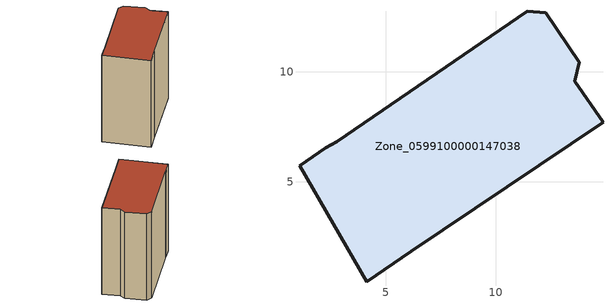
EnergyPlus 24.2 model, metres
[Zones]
Zone_0599100000147038
 floor ground (C_G): 4.15,0.47 1.1,5.73 2.29,6.54 2.79,6.82 11.43,12.74 12.27,12.66 13.79,10.43 13.59,9.57 14.86,7.7 6.18,1.86 z0
 wall outside (C_F): 14.86,7.7 13.59,9.57 13.79,10.43 12.27,12.66 11.43,12.74 2.79,6.82 2.29,6.54 1.1,5.73 4.15,0.47 6.18,1.86 14.86,7.7 z0:11.71
 roof outside (C_R): 4.15,0.47 6.18,1.86 14.86,7.7 13.59,9.57 13.79,10.43 12.27,12.66 11.43,12.74 2.79,6.82 2.29,6.54 1.1,5.73 z11.71
[BUILDING]
Pand.0599100000147038: North Axis=0; Terrain=City; Loads Convergence Tolerance Value=0.04; Temperature Convergence Tolerance Value=0.4; Solar Distribution=FullExterior; Maximum Number of Warmup Days=25; Minimum Number of Warmup Days=1
[Site:Location]
Rotterdam.The.Hague.AP_ZH_NLD Design_Conditions: Latitude=51.96; Longitude=4.45; Time Zone=1; Elevation=-4.5
[SITE:GROUNDTEMPERATURE:BUILDINGSURFACE]
18, 18, 18, 18, 18, 18, 18, 18, 18, 18, 18, 18
[MATERIAL] Thermal Absorptance=0.9; Solar Absorptance=0.7; Visible Absorptance=0.7
Name | Roughness | Thickness | Conductivity | Density | Specific Heat
G.TI.1946 | MediumSmooth | 0.15 | 1 | 540 | 1210
F.TI.1946 | Rough | 0.3 | 0.857143 | 1920 | 840
R.TI.1946 | MediumRough | 0.2 | 0.1 | 1500 | 1000
[CONSTRUCTION]
C_G: G.TI.1946
C_F: F.TI.1946
C_R: R.TI.1946
[ZONE]
Zone_0599100000147038: Type=1; Multiplier=1; Ceiling Height=Autocalculate; Volume=Autocalculate; Floor Area=autocalculate; Part of Total Floor Area=Yes
[ZONEINFILTRATION:DESIGNFLOWRATE]
Infil_Zone_0599100000147038: Zone or ZoneList or Space or SpaceList=Zone_0599100000147038; Schedule=AlwaysOn; Design Flow Rate Calculation Method=Flow/Area; Flow Rate per Floor Area=0.003; Constant Term Coefficient=1; Temperature Term Coefficient=0; Velocity Term Coefficient=0; Velocity Squared Term Coefficient=0
[HVACTEMPLATE:ZONE:IDEALLOADSAIRSYSTEM]
Zone_0599100000147038: Maximum Heating Supply Air Temperature=50; Minimum Cooling Supply Air Temperature=13; Maximum Heating Supply Air Humidity Ratio=0.0156; Minimum Cooling Supply Air Humidity Ratio=0.0077; Heating Limit=NoLimit; Cooling Limit=NoLimit; Dehumidification Control Type=ConstantSensibleHeatRatio; Cooling Sensible Heat Ratio=0.7; Dehumidification Setpoint=60; Humidification Control Type=None; Humidification Setpoint=30; Outdoor Air Method=None; Outdoor Air Flow Rate per Person=0.00944; Outdoor Air Flow Rate per Zone Floor Area=0; Outdoor Air Flow Rate per Zone=0; Demand Controlled Ventilation Type=None; Outdoor Air Economizer Type=NoEconomizer; Heat Recovery Type=None; Sensible Heat Recovery Effectiveness=0.7; Latent Heat Recovery Effectiveness=0.65
[ZONECONTROL:THERMOSTAT]
ThermostatControl_Zone_0599100000147038: Zone or ZoneList=Zone_0599100000147038; Control Type Schedule=DualSetpointControlType; Control 1=Thermostat_Zone_0599100000147038; Temperature Difference Between Cutout And Setpoint=0
[THERMOSTATSETPOINT:DUALSETPOINT]
Thermostat_Zone_0599100000147038: Heating Setpoint Temperature Schedule=HeatingSetpoint_Zone_0599100000147038; Cooling Setpoint Temperature Schedule=CoolingSetpoint_Zone_0599100000147038
[SCHEDULE:COMPACT]
HeatingSetpoint_Zone_0599100000147038: Through: 12/31, For: AllDays, Until: 24:00, 21
CoolingSetpoint_Zone_0599100000147038: Through: 12/31, For: AllDays, Until: 24:00, 24
DualSetpointControlType: Through: 12/31, For: AllDays, Until: 24:00, 4
AlwaysOn: Through: 12/31, For: AllDays, Until: 24:00, 1
